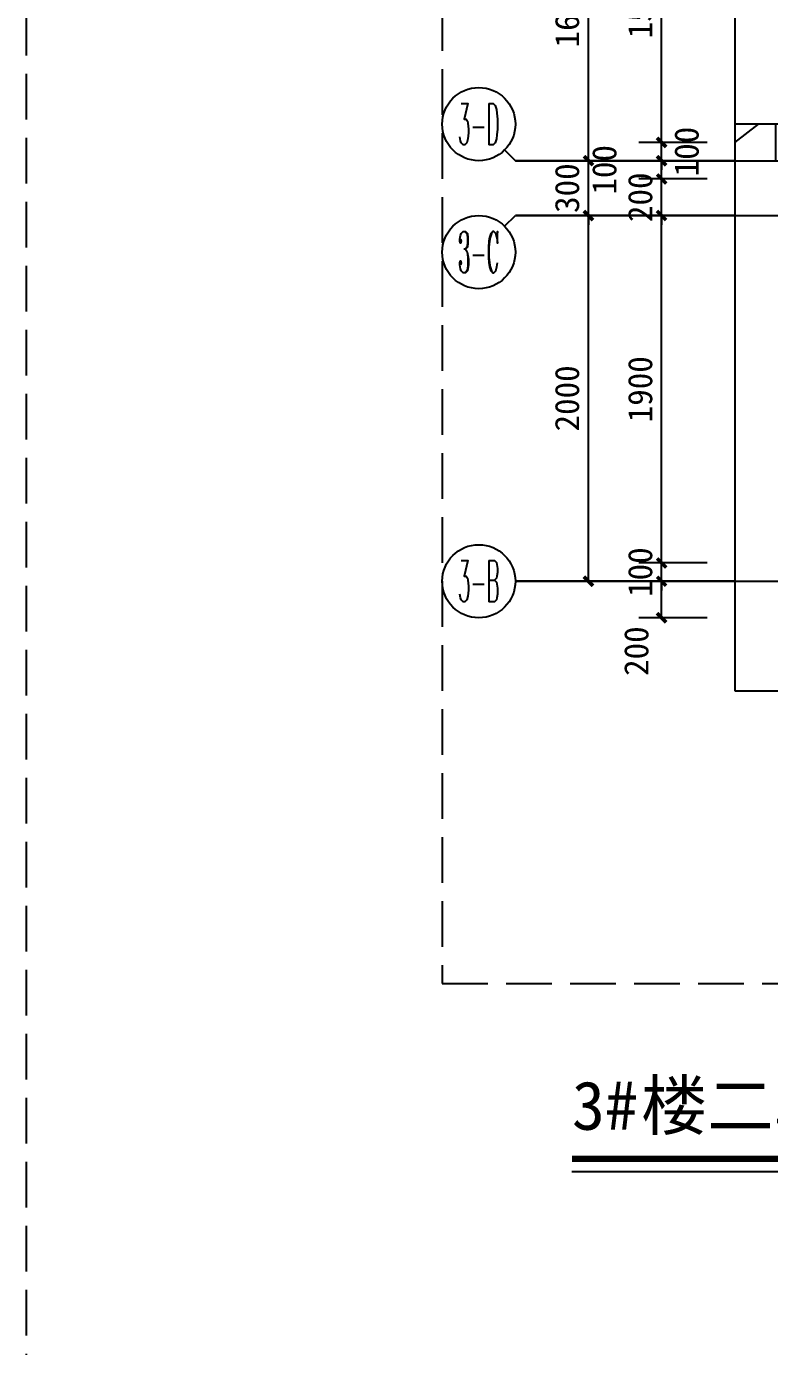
# Model space of a CAD drawing. Extents: x -10817 to 167545, y 26551 to 157048.
# Drawn here: x 1250 to 5316, y 43641 to 50861 of the extents above; entities that cross this region are included whole.
import ezdxf
from ezdxf.enums import TextEntityAlignment as Align
from ezdxf.xclip import XClip

# ---------------------------------------------------------------- set-up
doc = ezdxf.new("R2010")
doc.units = 0
doc.header["$LTSCALE"] = 1000
doc.header["$MEASUREMENT"] = 0
doc.header["$XCLIPFRAME"] = 0
doc.linetypes.add('DASH', pattern=[0.35, 0.25, -0.1])
doc.linetypes.add('DOTE', pattern=[2.42, 2, -0.2, 0.02, -0.2])
doc.layers.get('Defpoints').update_dxf_attribs({"color": 30, "linetype": 'DASH'})
for name, color, linetype in [('3#-B1-墙体$0$A-COLU-CONC-HATC', 204, 'Continuous'), ('3#-B1-墙体$0$A-WALL-BLOK', 131, 'Continuous'), ('A-ANNO-AXIS-CIRC', 3, 'Continuous'), ('A-ANNO-AXIS-TEXT', 7, 'Continuous'), ('A-ANNO-DIMS', 3, 'Continuous'), ('A-ANNO-DOTE', 10, 'DOTE'), ('A-ANNO-SYMB', 3, 'Continuous'), ('A-ANNO-TEXT', 7, 'Continuous'), ('AXIS_TEXT', 7, 'Continuous')]:
    doc.layers.add(name, color=color, linetype=linetype)
doc.styles.add('_TCH_AXIS', font='COMPLEX', dxfattribs={"bigfont": 'GBCBIG'})
doc.styles.add('_TCH_DIM_T3', font='')
doc.styles.add('COMPLEX', font='COMPLEX')
doc.styles.get("Standard").update_dxf_attribs({"font": ''})
doc.styles.get('_TCH_DIM_T3').set_extended_font_data('SimSun')
doc.styles.get('Standard').set_extended_font_data('SimSun')
doc.dimstyles.new('_TCH_ARCH&&50', dxfattribs={"dimtxt": 132.911392, "dimasz": 50, "dimexe": 125, "dimexo": 150, "dimgap": 50, "dimtad": 1, "dimdec": 0, "dimzin": 0, "dimdsep": 46, "dimtxsty": '_TCH_DIM_T3', "dimblk": 'ARCHTICK', "dimcen": 0.09, "dimclrt": 7, "dimazin": 2, "dimtfac": 1, "dimtdec": 0, "dimtix": 1, "dimtmove": 2, "dimatfit": 3, "dimfxl": 50, "dimtolj": 1, "dimtzin": 0, "dimarcsym": 0})

# ---------------------------------------------------------------- blocks, each defined once
blk = doc.blocks.new('3#-B1-墙体')
at = {"layer": '3#-B1-墙体$0$A-COLU-CONC-HATC'}
h = blk.add_hatch(dxfattribs=at)
h.set_pattern_fill('空心砖', color=256, scale=100, style=0)
h.set_pattern_definition([(0, (0, 0), (0, 350), []), (37.875, (400, 0), (-169.615, 218.077), []), (90, (400, 0), (-450, 3e-14), [])])
h.paths.add_polyline_path([(8500, -4600), (7600, -4600), (7600, -4800), (8500, -4800)])
at = {"layer": '3#-B1-墙体$0$A-WALL-BLOK'}
for p, q in [((8500, -4600), (7600, -4600)), ((7600, -4800), (8500, -4800))]:
    blk.add_line(p, q, dxfattribs=at)
blk = doc.blocks.new('_ArchTick')
at = {"color": 0, "linetype": 'ByBlock', "const_width": 0.4}
blk.add_lwpolyline([(-0.5, -0.5), (0.5, 0.5)], dxfattribs=at)
blk = doc.blocks.new('*D1918')
at = {"layer": 'A-ANNO-DIMS', "color": 0, "lineweight": -2, "transparency": 16777216}
for p, q in [((4575, 49826.3), (4200, 49826.3)), ((4325, 47826.3), (4325, 49826.3)), ((4575, 47826.3), (4200, 47826.3))]:
    blk.add_line(p, q, dxfattribs=at)
at = {"layer": 'Defpoints', "color": 0, "transparency": 16777216}
for p in [(4325, 49826.3), (4725, 49826.3), (4725, 47826.3)]:
    blk.add_point(p, dxfattribs=at)
at = {"layer": 'A-ANNO-DIMS', "color": 0, "lineweight": -2, "transparency": 16777216, "xscale": 50, "yscale": 50, "zscale": 50}
for p, rotation in [((4325, 49826.3), 90), ((4325, 47826.3), 270)]:
    blk.add_blockref('_ArchTick', p, dxfattribs=dict(at, rotation=rotation))
at = {"layer": 'A-ANNO-DIMS', "color": 7, "transparency": 16777216, "insert": (4208.5, 48826.3), "char_height": 132.91, "attachment_point": 5, "rotation": 90, "style": '_TCH_DIM_T3'}
blk.add_mtext('\\A1;2000', dxfattribs=at)
blk = doc.blocks.new('*D1919')
at = {"layer": 'A-ANNO-DIMS', "color": 0, "lineweight": -2, "transparency": 16777216}
for p, q in [((4575, 50126.3), (4200, 50126.3)), ((4325, 50126.3), (4325, 50176.3)), ((4325, 49826.3), (4325, 50126.3)), ((4575, 49826.3), (4200, 49826.3)), ((4325, 49826.3), (4325, 49776.3))]:
    blk.add_line(p, q, dxfattribs=at)
at = {"layer": 'Defpoints', "color": 0, "transparency": 16777216}
for p in [(4325, 50126.3), (4725, 50126.3), (4725, 49826.3)]:
    blk.add_point(p, dxfattribs=at)
at = {"layer": 'A-ANNO-DIMS', "color": 0, "lineweight": -2, "transparency": 16777216, "xscale": 50, "yscale": 50, "zscale": 50}
for p, rotation in [((4325, 50126.3), 270), ((4325, 49826.3), 90)]:
    blk.add_blockref('_ArchTick', p, dxfattribs=dict(at, rotation=rotation))
at = {"layer": 'A-ANNO-DIMS', "color": 7, "transparency": 16777216, "insert": (4208.5, 49976.3), "char_height": 132.91, "attachment_point": 5, "rotation": 90, "style": '_TCH_DIM_T3'}
blk.add_mtext('\\A1;300', dxfattribs=at)
blk = doc.blocks.new('*D1920')
at = {"layer": 'A-ANNO-DIMS', "color": 0, "lineweight": -2, "transparency": 16777216}
for p, q in [((4575, 51726.3), (4200, 51726.3)), ((4325, 50126.3), (4325, 51726.3)), ((4575, 50126.3), (4200, 50126.3))]:
    blk.add_line(p, q, dxfattribs=at)
at = {"layer": 'Defpoints', "color": 0, "transparency": 16777216}
for p in [(4325, 51726.3), (4725, 51726.3), (4725, 50126.3)]:
    blk.add_point(p, dxfattribs=at)
at = {"layer": 'A-ANNO-DIMS', "color": 0, "lineweight": -2, "transparency": 16777216, "xscale": 50, "yscale": 50, "zscale": 50}
for p, rotation in [((4325, 51726.3), 90), ((4325, 50126.3), 270)]:
    blk.add_blockref('_ArchTick', p, dxfattribs=dict(at, rotation=rotation))
at = {"layer": 'A-ANNO-DIMS', "color": 7, "transparency": 16777216, "insert": (4208.5, 50926.3), "char_height": 132.91, "attachment_point": 5, "rotation": 90, "style": '_TCH_DIM_T3'}
blk.add_mtext('\\A1;1600', dxfattribs=at)
blk = doc.blocks.new('*D1934')
at = {"layer": 'A-ANNO-DIMS', "color": 0, "lineweight": -2, "transparency": 16777216}
for p, q in [((4975, 47826.3), (4600, 47826.3)), ((4725, 47626.3), (4725, 47826.3)), ((4975, 47626.3), (4600, 47626.3))]:
    blk.add_line(p, q, dxfattribs=at)
at = {"layer": 'Defpoints', "color": 0, "transparency": 16777216}
for p in [(4725, 47826.3), (5125, 47826.3), (5125, 47626.3)]:
    blk.add_point(p, dxfattribs=at)
at = {"layer": 'A-ANNO-DIMS', "color": 0, "lineweight": -2, "transparency": 16777216, "xscale": 50, "yscale": 50, "zscale": 50}
for p, rotation in [((4725, 47826.3), 90), ((4725, 47626.3), 270)]:
    blk.add_blockref('_ArchTick', p, dxfattribs=dict(at, rotation=rotation))
at = {"layer": 'A-ANNO-DIMS', "color": 7, "transparency": 16777216, "insert": (4587.5, 47444.1), "char_height": 132.91, "attachment_point": 5, "rotation": 90, "style": '_TCH_DIM_T3'}
blk.add_mtext('\\A1;200', dxfattribs=at)
blk = doc.blocks.new('*D1935')
at = {"layer": 'A-ANNO-DIMS', "color": 0, "lineweight": -2, "transparency": 16777216}
for p, q in [((4725, 47926.3), (4725, 47976.3)), ((4975, 47926.3), (4600, 47926.3)), ((4725, 47826.3), (4725, 47926.3)), ((4975, 47826.3), (4600, 47826.3)), ((4725, 47826.3), (4725, 47776.3))]:
    blk.add_line(p, q, dxfattribs=at)
at = {"layer": 'Defpoints', "color": 0, "transparency": 16777216}
for p in [(4725, 47926.3), (5125, 47926.3), (5125, 47826.3)]:
    blk.add_point(p, dxfattribs=at)
at = {"layer": 'A-ANNO-DIMS', "color": 0, "lineweight": -2, "transparency": 16777216, "xscale": 50, "yscale": 50, "zscale": 50}
for p, rotation in [((4725, 47926.3), 270), ((4725, 47826.3), 90)]:
    blk.add_blockref('_ArchTick', p, dxfattribs=dict(at, rotation=rotation))
at = {"layer": 'A-ANNO-DIMS', "color": 7, "transparency": 16777216, "insert": (4608.5, 47876.3), "char_height": 132.91, "attachment_point": 5, "rotation": 90, "style": '_TCH_DIM_T3'}
blk.add_mtext('\\A1;100', dxfattribs=at)
blk = doc.blocks.new('*D1936')
at = {"layer": 'A-ANNO-DIMS', "color": 0, "lineweight": -2, "transparency": 16777216}
for p, q in [((4975, 49826.3), (4600, 49826.3)), ((4725, 47926.3), (4725, 49826.3)), ((4975, 47926.3), (4600, 47926.3))]:
    blk.add_line(p, q, dxfattribs=at)
at = {"layer": 'Defpoints', "color": 0, "transparency": 16777216}
for p in [(4725, 49826.3), (5125, 49826.3), (5125, 47926.3)]:
    blk.add_point(p, dxfattribs=at)
at = {"layer": 'A-ANNO-DIMS', "color": 0, "lineweight": -2, "transparency": 16777216, "xscale": 50, "yscale": 50, "zscale": 50}
for p, rotation in [((4725, 49826.3), 90), ((4725, 47926.3), 270)]:
    blk.add_blockref('_ArchTick', p, dxfattribs=dict(at, rotation=rotation))
at = {"layer": 'A-ANNO-DIMS', "color": 7, "transparency": 16777216, "insert": (4608.5, 48876.3), "char_height": 132.91, "attachment_point": 5, "rotation": 90, "style": '_TCH_DIM_T3'}
blk.add_mtext('\\A1;1900', dxfattribs=at)
blk = doc.blocks.new('*D1937')
at = {"layer": 'A-ANNO-DIMS', "color": 0, "lineweight": -2, "transparency": 16777216}
for p, q in [((4725, 50026.3), (4725, 50076.3)), ((4975, 50026.3), (4600, 50026.3)), ((4725, 49826.3), (4725, 50026.3)), ((4975, 49826.3), (4600, 49826.3)), ((4725, 49826.3), (4725, 49776.3))]:
    blk.add_line(p, q, dxfattribs=at)
at = {"layer": 'Defpoints', "color": 0, "transparency": 16777216}
for p in [(4725, 50026.3), (5125, 50026.3), (5125, 49826.3)]:
    blk.add_point(p, dxfattribs=at)
at = {"layer": 'A-ANNO-DIMS', "color": 0, "lineweight": -2, "transparency": 16777216, "xscale": 50, "yscale": 50, "zscale": 50}
for p, rotation in [((4725, 50026.3), 270), ((4725, 49826.3), 90)]:
    blk.add_blockref('_ArchTick', p, dxfattribs=dict(at, rotation=rotation))
at = {"layer": 'A-ANNO-DIMS', "color": 7, "transparency": 16777216, "insert": (4608.5, 49926.3), "char_height": 132.91, "attachment_point": 5, "rotation": 90, "style": '_TCH_DIM_T3'}
blk.add_mtext('\\A1;200', dxfattribs=at)
blk = doc.blocks.new('*D1938')
at = {"layer": 'A-ANNO-DIMS', "color": 0, "lineweight": -2, "transparency": 16777216}
for p, q in [((4975, 50126.3), (4600, 50126.3)), ((4725, 50026.3), (4725, 50126.3)), ((4975, 50026.3), (4600, 50026.3))]:
    blk.add_line(p, q, dxfattribs=at)
at = {"layer": 'Defpoints', "color": 0, "transparency": 16777216}
for p in [(4725, 50126.3), (5125, 50126.3), (5125, 50026.3)]:
    blk.add_point(p, dxfattribs=at)
at = {"layer": 'A-ANNO-DIMS', "color": 0, "lineweight": -2, "transparency": 16777216, "xscale": 50, "yscale": 50, "zscale": 50}
for p, rotation in [((4725, 50126.3), 90), ((4725, 50026.3), 270)]:
    blk.add_blockref('_ArchTick', p, dxfattribs=dict(at, rotation=rotation))
at = {"layer": 'A-ANNO-DIMS', "color": 7, "transparency": 16777216, "insert": (4412.5, 50076.3), "char_height": 132.91, "attachment_point": 5, "rotation": 90, "style": '_TCH_DIM_T3'}
blk.add_mtext('\\A1;100', dxfattribs=at)
blk = doc.blocks.new('*D1939')
at = {"layer": 'A-ANNO-DIMS', "color": 0, "lineweight": -2, "transparency": 16777216}
for p, q in [((4725, 50226.3), (4725, 50276.3)), ((4975, 50226.3), (4600, 50226.3)), ((4725, 50126.3), (4725, 50226.3)), ((4975, 50126.3), (4600, 50126.3)), ((4725, 50126.3), (4725, 50076.3))]:
    blk.add_line(p, q, dxfattribs=at)
at = {"layer": 'Defpoints', "color": 0, "transparency": 16777216}
for p in [(4725, 50226.3), (5125, 50226.3), (5125, 50126.3)]:
    blk.add_point(p, dxfattribs=at)
at = {"layer": 'A-ANNO-DIMS', "color": 0, "lineweight": -2, "transparency": 16777216, "xscale": 50, "yscale": 50, "zscale": 50}
for p, rotation in [((4725, 50226.3), 270), ((4725, 50126.3), 90)]:
    blk.add_blockref('_ArchTick', p, dxfattribs=dict(at, rotation=rotation))
at = {"layer": 'A-ANNO-DIMS', "color": 7, "transparency": 16777216, "insert": (4862.5, 50176.3), "char_height": 132.91, "attachment_point": 5, "rotation": 90, "style": '_TCH_DIM_T3'}
blk.add_mtext('\\A1;100', dxfattribs=at)
blk = doc.blocks.new('*D1940')
at = {"layer": 'A-ANNO-DIMS', "color": 0, "lineweight": -2, "transparency": 16777216}
for p, q in [((4975, 51726.3), (4600, 51726.3)), ((4725, 50226.3), (4725, 51726.3)), ((4975, 50226.3), (4600, 50226.3))]:
    blk.add_line(p, q, dxfattribs=at)
at = {"layer": 'Defpoints', "color": 0, "transparency": 16777216}
for p in [(4725, 51726.3), (5125, 51726.3), (5125, 50226.3)]:
    blk.add_point(p, dxfattribs=at)
at = {"layer": 'A-ANNO-DIMS', "color": 0, "lineweight": -2, "transparency": 16777216, "xscale": 50, "yscale": 50, "zscale": 50}
for p, rotation in [((4725, 51726.3), 90), ((4725, 50226.3), 270)]:
    blk.add_blockref('_ArchTick', p, dxfattribs=dict(at, rotation=rotation))
at = {"layer": 'A-ANNO-DIMS', "color": 7, "transparency": 16777216, "insert": (4608.5, 50976.3), "char_height": 132.91, "attachment_point": 5, "rotation": 90, "style": '_TCH_DIM_T3'}
blk.add_mtext('\\A1;1500', dxfattribs=at)
blk = doc.blocks.new('_AXISO')
blk.add_circle((0, 0), 0.5)
at = {"layer": 'AXIS_TEXT', "style": 'COMPLEX', "width": 1.041667}
blk.add_attdef('A', text='', height=0.56, dxfattribs=at).set_placement((-0.25, -0.28), (0.25, -0.28), align=Align.FIT)

msp = doc.modelspace()

# ---------------------------------------------------------------- linework, layer by layer
at = {"layer": 'A-ANNO-AXIS-CIRC'}
for p, q in [((3866.4, 50184.9), (3925, 50126.3)), ((5125, 50126.3), (3925, 50126.3)), ((3866.4, 49767.7), (3925, 49826.3)), ((5125, 49826.3), (3925, 49826.3)), ((5125, 47826.3), (3925, 47826.3))]:
    msp.add_line(p, q, dxfattribs=at)
at = {"layer": 'A-ANNO-DOTE'}
for points in [[(3925, 50126.3), (10925, 50126.3)], [(3925, 49826.3), (10925, 49826.3)], [(3925, 47826.3), (10925, 47826.3)]]:
    msp.add_lwpolyline(points, dxfattribs=at)
at = {"layer": 'A-ANNO-SYMB'}
for points in [[(5125, 58476.3), (5125, 52907.6), (5230, 52869.3), (5020, 52832.3), (5125, 52795.1), (5125, 47226.3)], [(5125, 47226.3), (7368.8, 47226.3), (7407, 47331.3), (7444, 47121.3), (7481.3, 47226.3), (9725, 47226.3)], [(4234.6, 44597.7), (10615.4, 44597.7)]]:
    msp.add_lwpolyline(points, dxfattribs=at)
at = {"layer": 'A-ANNO-SYMB', "const_width": 35}
msp.add_lwpolyline([(4234.6, 44667.7), (10615.4, 44667.7)], dxfattribs=at)
at = {"layer": 'Defpoints'}
for points in [[(1250, 65751.2), (38300, 65751.2), (38300, 37051.2), (1250, 37051.2)], [(3525, 45626.3), (11325, 45626.3), (11325, 60076.3), (3525, 60076.3)]]:
    msp.add_lwpolyline(points, close=True, dxfattribs=at)

# ---------------------------------------------------------------- block references
ref = msp.add_blockref('3#-B1-墙体', (-2775, 54926.3))
XClip(ref).set_block_clipping_path([(7900, -7700), (12500, 3550)])
at = {"layer": 'A-ANNO-AXIS-CIRC'}
ref = msp.add_blockref('_AXISO', (3725, 50326.3), dxfattribs=dict(at, xscale=400, yscale=400, zscale=400))
ref.add_attrib('A', '3-D', dxfattribs={"layer": 'A-ANNO-AXIS-TEXT', "height": 226.27, "style": '_TCH_AXIS', "width": 0.313433}).set_placement((3611.9, 50213.2), (3838.1, 50213.2), align=Align.FIT)
ref = msp.add_blockref('_AXISO', (3725, 49626.3), dxfattribs=dict(at, xscale=400, yscale=400, zscale=400))
ref.add_attrib('A', '3-C', dxfattribs={"layer": 'A-ANNO-AXIS-TEXT', "height": 226.27, "style": '_TCH_AXIS', "width": 0.318182}).set_placement((3611.9, 49513.2), (3838.1, 49513.2), align=Align.FIT)
ref = msp.add_blockref('_AXISO', (3725, 47826.3), dxfattribs=dict(at, xscale=400, yscale=400, zscale=400))
ref.add_attrib('A', '3-B', dxfattribs={"layer": 'A-ANNO-AXIS-TEXT', "height": 226.27, "style": '_TCH_AXIS', "width": 0.313433}).set_placement((3611.9, 47713.2), (3838.1, 47713.2), align=Align.FIT)

# ---------------------------------------------------------------- texts
at = {"layer": 'A-ANNO-TEXT', "color": 7}
for s, height, p in [('楼二单元楼电梯地下一层平面图', 265.823, (4612.6, 44826.3)), ('3#', 265.82, (4234.6, 44826.3))]:
    msp.add_text(s, height=height, dxfattribs=at).set_placement(p)

# ---------------------------------------------------------------- dimensions: what is measured, and where the dimension line sits
at = {"layer": 'A-ANNO-DIMS'}
for p1, p2, picture, middle in [((4725, 50126.3), (4725, 51726.3), '*D1920', (4208.5, 50926.3)), ((5125, 50226.3), (5125, 51726.3), '*D1940', (4608.5, 50976.3)), ((4725, 49826.3), (4725, 50126.3), '*D1919', (4208.5, 49976.3)), ((5125, 49826.3), (5125, 50026.3), '*D1937', (4608.5, 49926.3)), ((4725, 47826.3), (4725, 49826.3), '*D1918', (4208.5, 48826.3)), ((5125, 47926.3), (5125, 49826.3), '*D1936', (4608.5, 48876.3)), ((5125, 47826.3), (5125, 47926.3), '*D1935', (4608.5, 47876.3))]:
    dim = msp.add_aligned_dim(p1=p1, p2=p2, distance=400, dimstyle='_TCH_ARCH&&50', dxfattribs=at)
    dim.commit()
    dim.dimension.update_dxf_attribs({"geometry": picture, "text_midpoint": middle})
for base, p1, p2, picture, middle in [((4725, 50226.3), (5125, 50126.3), (5125, 50226.3), '*D1939', (4862.5, 50176.3)), ((4725, 50126.3), (5125, 50026.3), (5125, 50126.3), '*D1938', (4412.5, 50076.3)), ((4725, 47826.3), (5125, 47626.3), (5125, 47826.3), '*D1934', (4587.5, 47444.1))]:
    dim = msp.add_linear_dim(base=base, p1=p1, p2=p2, angle=90, dimstyle='_TCH_ARCH&&50', dxfattribs=at)
    dim.commit()
    dim.dimension.update_dxf_attribs({"geometry": picture, "text_midpoint": middle, "dimtype": 129})

doc.saveas('drawing.dxf')
